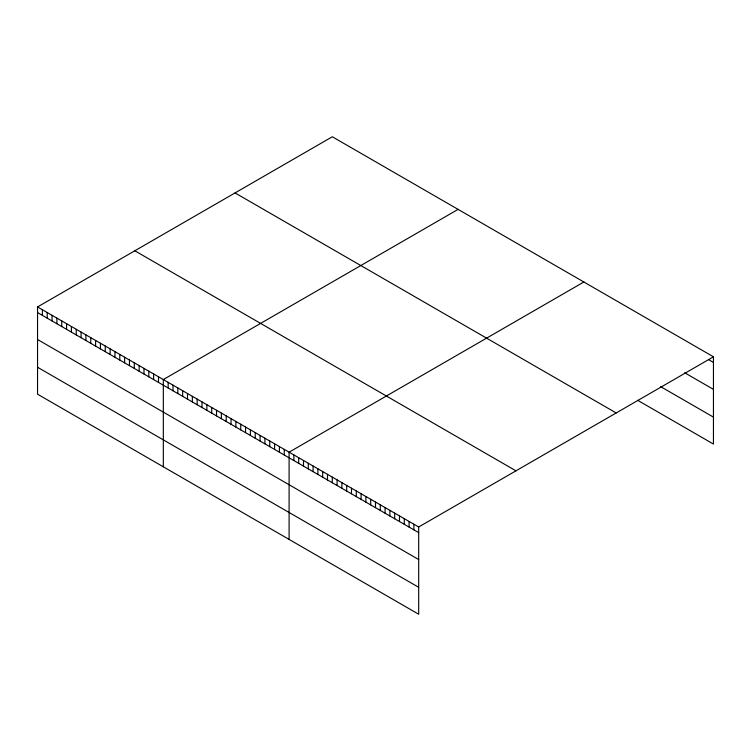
<?xml version="1.0" encoding="UTF-8"?>
<svg xmlns="http://www.w3.org/2000/svg" width="751" height="751" viewBox="0 0 751 751"><rect width="100%" height="100%" fill="white"/><g stroke="black" fill="none" stroke-linecap="round" stroke-linejoin="round"><path stroke-width="1.13" d="M37.55 306.943L418.683 526.986L418.683 614.234L37.55 394.191L37.55 306.943L332.317 136.766L713.45 356.809L713.45 444.057L637.618 400.274M458.091 209.379L163.324 379.555L163.324 466.812M583.865 281.991L289.097 452.177L289.097 539.425M418.683 526.986L713.45 356.809M708.653 359.663L713.45 362.433M684.649 372.749L713.45 389.375M660.655 386.643L713.45 417.124M235.044 192.923L616.177 412.966M134.823 250.787L515.956 470.83M37.55 312.576L418.683 532.619M37.55 339.508L418.683 559.551M37.55 367.258L418.683 587.301M413.885 524.217L413.885 529.849M409.079 521.447L409.079 527.08M404.282 518.678L404.282 524.311M399.485 515.909L399.485 521.532M394.688 513.13L394.688 518.763M389.882 510.361L389.882 515.993M385.085 507.592L385.085 513.224M380.288 504.822L380.288 510.455M375.491 502.053L375.491 507.685M370.684 499.284L370.684 504.907M365.887 496.505L365.887 502.137M361.09 493.736L361.09 499.368M356.293 490.966L356.293 496.599M351.487 488.197L351.487 493.829M346.69 485.428L346.69 491.06M341.893 482.658L341.893 488.281M337.096 479.88L337.096 485.512M332.289 477.11L332.289 482.743M327.492 474.341L327.492 479.973M322.695 471.572L322.695 477.204M317.889 468.802L317.889 474.435M313.092 466.033L313.092 471.656M308.295 463.254L308.295 468.887M303.498 460.485L303.498 466.118M298.691 457.716L298.691 463.348M293.894 454.946L293.894 460.579M284.263 449.38L284.263 455.012M279.419 446.592L279.419 452.215M274.584 443.794L274.584 449.427M269.75 441.006L269.75 446.629M264.906 438.209L264.906 443.841M260.071 435.42L260.071 441.044M255.237 432.623L255.237 438.255M250.393 429.835L250.393 435.458M245.558 427.037L245.558 432.67M240.724 424.249L240.724 429.872M235.889 421.452L235.889 427.084M231.045 418.664L231.045 424.287M226.211 415.866L226.211 421.499M221.376 413.078L221.376 418.701M216.532 410.281L216.532 415.913M211.698 407.493L211.698 413.116M206.863 404.695L206.863 410.328M202.019 401.907L202.019 407.53M197.184 399.11L197.184 404.742M192.35 396.321L192.35 401.945M187.506 393.524L187.506 399.156M182.671 390.727L182.671 396.359M177.837 387.938L177.837 393.571M173.002 385.141L173.002 390.773M168.158 382.353L168.158 387.985M158.489 376.767L158.489 382.4M153.645 373.97L153.645 379.602M148.811 371.182L148.811 376.814M143.976 368.384L143.976 374.017M139.132 365.596L139.132 371.229M134.298 362.799L134.298 368.431M129.463 360.011L129.463 365.643M124.628 357.213L124.628 362.846M119.784 354.425L119.784 360.058M114.95 351.628L114.95 357.26M110.115 348.839L110.115 354.472M105.271 346.042L105.271 351.675M100.437 343.254L100.437 348.886M95.602 340.456L95.602 346.089M90.758 337.668L90.758 343.301M85.924 334.871L85.924 340.503M81.089 332.083L81.089 337.715M76.245 329.285L76.245 334.918M71.411 326.497L71.411 332.13M66.576 323.7L66.576 329.332M61.742 320.912L61.742 326.544M56.898 318.114L56.898 323.747M52.063 315.326L52.063 320.959M47.229 312.529L47.229 318.161M42.385 309.741L42.385 315.364"/></g></svg>
